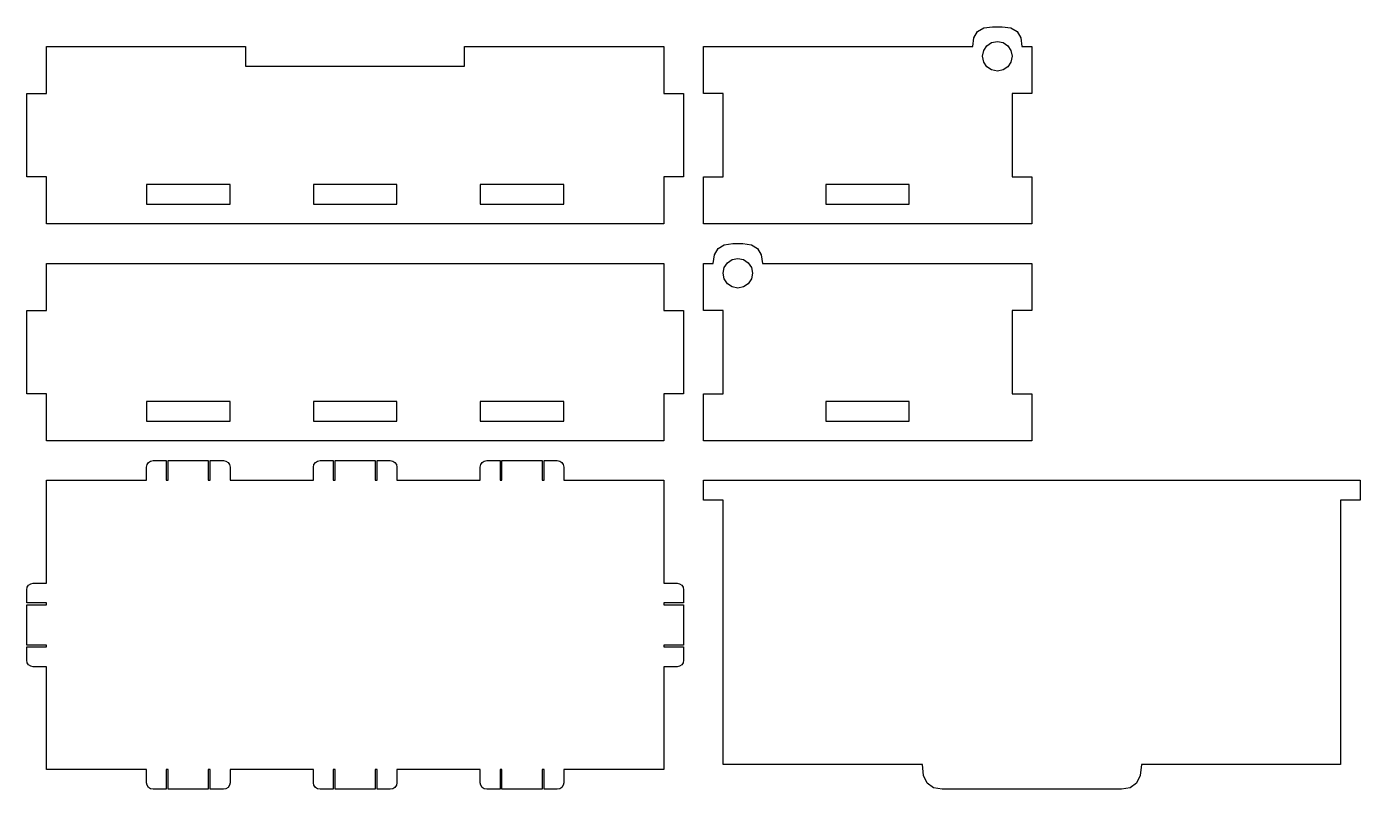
# Model space of a CAD drawing. Extents: x 3 to 206, y 3 to 119.
import ezdxf

# ---------------------------------------------------------------- set-up
doc = ezdxf.new("R2010")
doc.units = 0

msp = doc.modelspace()

# ---------------------------------------------------------------- linework, layer by layer
at = {"layer": 'Layer 1', "color": 10}
for points in [[(106.1, 116.1), (147.1, 116.1), (147.2875, 117.4125), (147.85, 118.35), (148.7875, 118.9125), (150.1, 119.1), (151.6, 119.1), (152.9125, 118.9125), (153.85, 118.35), (154.4125, 117.4125), (154.6, 116.1), (156.1, 116.1), (156.1, 108.95), (153.1, 108.95), (153.1, 96.25), (156.1, 96.25), (156.1, 89.1), (106.1, 89.1), (106.1, 96.25), (109.1, 96.25), (109.1, 108.95), (106.1, 108.95), (106.1, 116.1), (106.1, 116.1)], [(6.1, 116.1), (36.433333, 116.1), (36.433333, 113.1), (69.766667, 113.1), (69.766667, 116.1), (100.1, 116.1), (100.1, 108.95), (103.1, 108.95), (103.1, 96.25), (100.1, 96.25), (100.1, 89.1), (6.1, 89.1), (6.1, 96.25), (3.1, 96.25), (3.1, 108.95), (6.1, 108.95), (6.1, 116.1), (6.1, 116.1)], [(150.85, 116.85), (151.725802, 116.673184), (152.44099, 116.19099), (152.923184, 115.475802), (153.1, 114.6), (152.923184, 113.724198), (152.44099, 113.00901), (151.725802, 112.526816), (150.85, 112.35), (149.974198, 112.526816), (149.25901, 113.00901), (148.776816, 113.724198), (148.6, 114.6), (148.776816, 115.475802), (149.25901, 116.19099), (149.974198, 116.673184), (150.85, 116.85), (150.85, 116.85)], [(21.35, 92.1), (34.05, 92.1), (34.05, 95.1), (21.35, 95.1), (21.35, 92.1)], [(46.75, 92.1), (59.45, 92.1), (59.45, 95.1), (46.75, 95.1), (46.75, 92.1)], [(72.15, 92.1), (84.85, 92.1), (84.85, 95.1), (72.15, 95.1), (72.15, 92.1)], [(124.75, 92.1), (137.45, 92.1), (137.45, 95.1), (124.75, 95.1), (124.75, 92.1)], [(106.1, 83.1), (107.6, 83.1), (107.7875, 84.4125), (108.35, 85.35), (109.2875, 85.9125), (110.6, 86.1), (112.1, 86.1), (113.4125, 85.9125), (114.35, 85.35), (114.9125, 84.4125), (115.1, 83.1), (156.1, 83.1), (156.1, 75.95), (153.1, 75.95), (153.1, 63.25), (156.1, 63.25), (156.1, 56.1), (106.1, 56.1), (106.1, 63.25), (109.1, 63.25), (109.1, 75.95), (106.1, 75.95), (106.1, 83.1), (106.1, 83.1)], [(111.35, 83.85), (112.225802, 83.673184), (112.94099, 83.19099), (113.423184, 82.475802), (113.6, 81.6), (113.423184, 80.724198), (112.94099, 80.00901), (112.225802, 79.526816), (111.35, 79.35), (110.474198, 79.526816), (109.75901, 80.00901), (109.276816, 80.724198), (109.1, 81.6), (109.276816, 82.475802), (109.75901, 83.19099), (110.474198, 83.673184), (111.35, 83.85), (111.35, 83.85)], [(6.1, 83.1), (100.1, 83.1), (100.1, 75.95), (103.1, 75.95), (103.1, 63.25), (100.1, 63.25), (100.1, 56.1), (6.1, 56.1), (6.1, 63.25), (3.1, 63.25), (3.1, 75.95), (6.1, 75.95), (6.1, 83.1), (6.1, 83.1)], [(21.35, 59.1), (34.05, 59.1), (34.05, 62.1), (21.35, 62.1), (21.35, 59.1)], [(46.75, 59.1), (59.45, 59.1), (59.45, 62.1), (46.75, 62.1), (46.75, 59.1)], [(72.15, 59.1), (84.85, 59.1), (84.85, 62.1), (72.15, 62.1), (72.15, 59.1)], [(124.75, 59.1), (137.45, 59.1), (137.45, 62.1), (124.75, 62.1), (124.75, 59.1)], [(6.1, 50.1), (21.35, 50.1), (21.35, 52.1), (21.428585, 52.489245), (21.642893, 52.807107), (21.960755, 53.021415), (22.35, 53.1), (24.35, 53.1), (24.35, 50.1), (24.65, 50.1), (24.65, 53.1), (30.75, 53.1), (30.75, 50.1), (31.05, 50.1), (31.05, 53.1), (33.05, 53.1), (33.439245, 53.021415), (33.757107, 52.807107), (33.971415, 52.489245), (34.05, 52.1), (34.05, 50.1), (46.75, 50.1), (46.75, 52.1), (46.828585, 52.489245), (47.042893, 52.807107), (47.360755, 53.021415), (47.75, 53.1), (49.75, 53.1), (49.75, 50.1), (50.05, 50.1), (50.05, 53.1), (56.15, 53.1), (56.15, 50.1), (56.45, 50.1), (56.45, 53.1), (58.45, 53.1), (58.839245, 53.021415), (59.157107, 52.807107), (59.371415, 52.489245), (59.45, 52.1), (59.45, 50.1), (72.15, 50.1), (72.15, 52.1), (72.228585, 52.489245), (72.442893, 52.807107), (72.760755, 53.021415), (73.15, 53.1), (75.15, 53.1), (75.15, 50.1), (75.45, 50.1), (75.45, 53.1), (81.55, 53.1), (81.55, 50.1), (81.85, 50.1), (81.85, 53.1), (83.85, 53.1), (84.239245, 53.021415), (84.557107, 52.807107), (84.771415, 52.489245), (84.85, 52.1), (84.85, 50.1), (100.1, 50.1), (100.1, 34.45), (102.1, 34.45), (102.489245, 34.371415), (102.807107, 34.157107), (103.021415, 33.839245), (103.1, 33.45), (103.1, 31.45), (100.1, 31.45), (100.1, 31.15), (103.1, 31.15), (103.1, 25.05), (100.1, 25.05), (100.1, 24.75), (103.1, 24.75), (103.1, 22.75), (103.021415, 22.360755), (102.807107, 22.042893), (102.489245, 21.828585), (102.1, 21.75), (100.1, 21.75), (100.1, 6.1), (84.85, 6.1), (84.85, 4.1), (84.771415, 3.710755), (84.557107, 3.392893), (84.239245, 3.178585), (83.85, 3.1), (81.85, 3.1), (81.85, 6.1), (81.55, 6.1), (81.55, 3.1), (75.45, 3.1), (75.45, 6.1), (75.15, 6.1), (75.15, 3.1), (73.15, 3.1), (72.760755, 3.178585), (72.442893, 3.392893), (72.228585, 3.710755), (72.15, 4.1), (72.15, 6.1), (59.45, 6.1), (59.45, 4.1), (59.371415, 3.710755), (59.157107, 3.392893), (58.839245, 3.178585), (58.45, 3.1), (56.45, 3.1), (56.45, 6.1), (56.15, 6.1), (56.15, 3.1), (50.05, 3.1), (50.05, 6.1), (49.75, 6.1), (49.75, 3.1), (47.75, 3.1), (47.360755, 3.178585), (47.042893, 3.392893), (46.828585, 3.710755), (46.75, 4.1), (46.75, 6.1), (34.05, 6.1), (34.05, 4.1), (33.971415, 3.710755), (33.757107, 3.392893), (33.439245, 3.178585), (33.05, 3.1), (31.05, 3.1), (31.05, 6.1), (30.75, 6.1), (30.75, 3.1), (24.65, 3.1), (24.65, 6.1), (24.35, 6.1), (24.35, 3.1), (22.35, 3.1), (21.960755, 3.178585), (21.642893, 3.392893), (21.428585, 3.710755), (21.35, 4.1), (21.35, 6.1), (6.1, 6.1), (6.1, 21.75), (4.1, 21.75), (3.710755, 21.828585), (3.392893, 22.042893), (3.178585, 22.360755), (3.1, 22.75), (3.1, 24.75), (6.1, 24.75), (6.1, 25.05), (3.1, 25.05), (3.1, 31.15), (6.1, 31.15), (6.1, 31.45), (3.1, 31.45), (3.1, 33.45), (3.178585, 33.839245), (3.392893, 34.157107), (3.710755, 34.371415), (4.1, 34.45), (6.1, 34.45), (6.1, 50.1), (6.1, 50.1)], [(106.1, 50.1), (206.1, 50.1), (206.1, 47.1), (203.1, 47.1), (203.1, 6.85), (172.766667, 6.85), (172.579167, 5.209375), (172.016667, 4.0375), (171.079167, 3.334375), (169.766667, 3.1), (142.433334, 3.1), (141.120834, 3.334375), (140.183334, 4.0375), (139.620834, 5.209375), (139.433334, 6.85), (109.100001, 6.85), (109.100001, 47.1), (106.100001, 47.1), (106.100001, 50.1), (106.1, 50.1)]]:
    msp.add_lwpolyline(points, close=True, dxfattribs=at)

doc.saveas('drawing.dxf')
